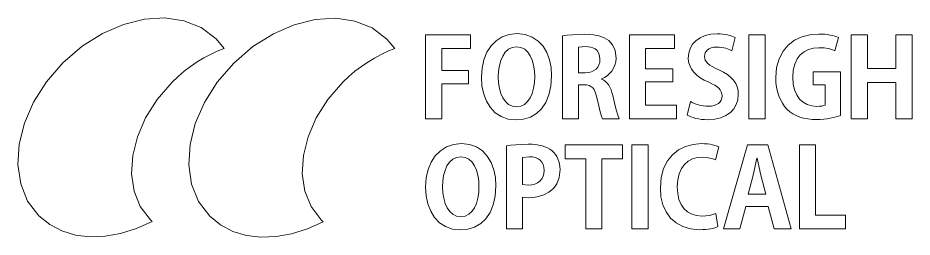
# Model space of a CAD drawing. Header units: centimetres. Extents: x -13.8 to 12.7, y -7.3 to 7.6.
# Drawn here: x -0.59 to 6.21, y 4.52 to 6.18 of the extents above; entities that cross this region are included whole.
import ezdxf

# ---------------------------------------------------------------- set-up
doc = ezdxf.new("R2010")
doc.units = ezdxf.units.CM
doc.header["$MEASUREMENT"] = 0
doc.layers.add('layer 1', color=7, linetype='Continuous')

msp = doc.modelspace()

# ---------------------------------------------------------------- linework, layer by layer
at = {"layer": 'layer 1', "color": 250, "lineweight": 9}
for points in [[(0.41623, 4.64572), (0.33947, 4.74699), (0.29187, 4.86511), (0.27274, 4.99587), (0.28141, 5.13507), (0.3172, 5.27851), (0.37946, 5.42199), (0.4675, 5.56132), (0.58066, 5.69228), (0.62649, 5.7357), (0.67373, 5.77594), (0.7222, 5.81295), (0.77169, 5.8467), (0.82203, 5.87718), (0.87304, 5.90433), (0.92453, 5.92814), (0.9763, 5.94859), (0.91494, 6.02237), (0.80231, 6.10748), (0.67091, 6.16032), (0.52543, 6.18162), (0.37054, 6.1721), (0.21093, 6.13247), (0.05129, 6.06347), (-0.1037, 5.96581), (-0.24935, 5.84023), (-0.37521, 5.69461), (-0.47311, 5.5397), (-0.54232, 5.38016), (-0.58209, 5.22069), (-0.59171, 5.06594), (-0.57043, 4.92061), (-0.51751, 4.78936), (-0.43224, 4.67686), (-0.34991, 4.61019), (-0.25648, 4.56166), (-0.15389, 4.53097), (-0.04408, 4.51779), (0.07101, 4.52184), (0.18945, 4.5428), (0.30929, 4.58036), (0.42859, 4.63423), (0.41623, 4.64572)], [(1.71462, 4.64539), (1.63781, 4.74663), (1.59016, 4.86475), (1.57099, 4.99554), (1.57963, 5.13479), (1.61542, 5.27828), (1.6777, 5.42181), (1.76579, 5.56116), (1.87904, 5.69213), (1.92465, 5.73547), (1.97175, 5.77562), (2.02016, 5.81255), (2.06963, 5.84626), (2.11995, 5.87671), (2.17092, 5.9039), (2.22232, 5.9278), (2.27392, 5.9484), (2.21474, 6.01971), (2.10211, 6.10486), (1.97069, 6.1577), (1.82518, 6.17897), (1.67026, 6.1694), (1.51062, 6.12973), (1.35093, 6.06069), (1.19587, 5.96302), (1.05015, 5.83745), (0.9244, 5.69202), (0.82657, 5.53722), (0.75742, 5.37774), (0.71767, 5.21827), (0.70804, 5.06351), (0.72928, 4.91815), (0.78211, 4.78687), (0.86727, 4.67436), (0.94962, 4.60755), (1.04316, 4.55894), (1.14592, 4.52825), (1.25593, 4.51514), (1.37122, 4.51928), (1.48983, 4.54037), (1.6098, 4.57808), (1.72915, 4.6321), (1.71462, 4.64539)], [(3.46741, 5.74147), (3.46225, 5.66336), (3.4473, 5.59545), (3.42335, 5.53782), (3.39118, 5.49052), (3.3516, 5.45363), (3.3054, 5.4272), (3.25337, 5.41129), (3.19628, 5.40598), (3.13672, 5.41239), (3.08424, 5.43087), (3.03912, 5.46029), (3.00161, 5.49951), (2.97198, 5.5474), (2.95049, 5.60282), (2.9374, 5.66465), (2.93298, 5.73174), (2.93784, 5.80062), (2.95206, 5.86373), (2.97513, 5.92003), (3.00652, 5.96845), (3.04569, 6.00794), (3.09213, 6.03746), (3.14532, 6.05593), (3.20472, 6.06233), (3.26659, 6.05552), (3.32009, 6.03613), (3.36525, 6.00567), (3.40213, 5.96571), (3.43075, 5.91776), (3.45113, 5.86339), (3.46334, 5.80411), (3.46741, 5.74147)], [(3.8478, 5.71592), (3.86372, 5.70824), (3.87786, 5.69819), (3.89036, 5.68581), (3.90134, 5.67115), (3.91092, 5.65427), (3.91922, 5.63523), (3.92637, 5.61406), (3.9325, 5.59082), (3.94583, 5.53496), (3.95831, 5.48372), (3.96972, 5.4421), (3.97983, 5.41509), (3.85369, 5.41509), (3.84573, 5.43559), (3.83594, 5.46854), (3.82507, 5.51252), (3.8139, 5.56611), (3.80722, 5.59425), (3.79942, 5.61747), (3.79024, 5.63613), (3.77939, 5.65059), (3.76658, 5.66121), (3.75155, 5.66836), (3.734, 5.67238), (3.71368, 5.67364), (3.67223, 5.67364), (3.67223, 5.41509), (3.55077, 5.41509), (3.55077, 6.04409), (3.58535, 6.04929), (3.62512, 6.05345), (3.6687, 6.05621), (3.71473, 6.05721), (3.74821, 6.05645), (3.78649, 6.05299), (3.82672, 6.04508), (3.86603, 6.03093), (3.90159, 6.00878), (3.93052, 5.97685), (3.94996, 5.93337), (3.95708, 5.87658), (3.95484, 5.84842), (3.9484, 5.82233), (3.93825, 5.79848), (3.92483, 5.77701), (3.90861, 5.7581), (3.89006, 5.74193), (3.86964, 5.72865), (3.8478, 5.71841), (3.8478, 5.71592)], [(4.83732, 5.93218), (4.81723, 5.94138), (4.79134, 5.95022), (4.77632, 5.95392), (4.75999, 5.95686), (4.74237, 5.95878), (4.72354, 5.95948), (4.70095, 5.95791), (4.68164, 5.95348), (4.6655, 5.94658), (4.65249, 5.93762), (4.64251, 5.92699), (4.63547, 5.91509), (4.63131, 5.90233), (4.62994, 5.8891), (4.63145, 5.87316), (4.63608, 5.85906), (4.64401, 5.84634), (4.65541, 5.83451), (4.67046, 5.82315), (4.68933, 5.81175), (4.7122, 5.79988), (4.73922, 5.78706), (4.77486, 5.76932), (4.80534, 5.75021), (4.83078, 5.72959), (4.85132, 5.70733), (4.86707, 5.68327), (4.87818, 5.6573), (4.88475, 5.62928), (4.88691, 5.59905), (4.88301, 5.55891), (4.87147, 5.52222), (4.85253, 5.48953), (4.82639, 5.46147), (4.79331, 5.43862), (4.75351, 5.42155), (4.70721, 5.41088), (4.65466, 5.4072), (4.63107, 5.40796), (4.60783, 5.41014), (4.58535, 5.41355), (4.56401, 5.41802), (4.54422, 5.42334), (4.52639, 5.42935), (4.51093, 5.43585), (4.49822, 5.44268), (4.5222, 5.54518), (4.53551, 5.53793), (4.55042, 5.53121), (4.5667, 5.52515), (4.58406, 5.51989), (4.6023, 5.51555), (4.62114, 5.5123), (4.64032, 5.51024), (4.65962, 5.50952), (4.68364, 5.51101), (4.70454, 5.51533), (4.72233, 5.52228), (4.73695, 5.53164), (4.74838, 5.5432), (4.75657, 5.55676), (4.76151, 5.57209), (4.76317, 5.58901), (4.76173, 5.60532), (4.75734, 5.62016), (4.74985, 5.6338), (4.73917, 5.64648), (4.72517, 5.65845), (4.70773, 5.66996), (4.68674, 5.68127), (4.66206, 5.69263), (4.62785, 5.70903), (4.59732, 5.72721), (4.57072, 5.74721), (4.54834, 5.76909), (4.53046, 5.79291), (4.51733, 5.81873), (4.50927, 5.8466), (4.50651, 5.87658), (4.5103, 5.91452), (4.52145, 5.94954), (4.53967, 5.98097), (4.56465, 6.00815), (4.59608, 6.03044), (4.63367, 6.04717), (4.67711, 6.05769), (4.7261, 6.06134), (4.74802, 6.06071), (4.76865, 6.05892), (4.78794, 6.05612), (4.80586, 6.05247), (4.82235, 6.04811), (4.83736, 6.0432), (4.85085, 6.0379), (4.86278, 6.03234), (4.83732, 5.93218)], [(5.66428, 5.44006), (5.63028, 5.42908), (5.5865, 5.41893), (5.56198, 5.41474), (5.53625, 5.41146), (5.50973, 5.40932), (5.48282, 5.40856), (5.44761, 5.40973), (5.41451, 5.41328), (5.38348, 5.41924), (5.35449, 5.42765), (5.32752, 5.43854), (5.30251, 5.45195), (5.27944, 5.46791), (5.25827, 5.48647), (5.2389, 5.50818), (5.22179, 5.53277), (5.20702, 5.56002), (5.19471, 5.5897), (5.18496, 5.6216), (5.17787, 5.6555), (5.17353, 5.69119), (5.17207, 5.72843), (5.17859, 5.80448), (5.19735, 5.87094), (5.22711, 5.92763), (5.26667, 5.97441), (5.31481, 6.01107), (5.37031, 6.03747), (5.43194, 6.05343), (5.49851, 6.05879), (5.52226, 6.05827), (5.54486, 6.05677), (5.56614, 6.05437), (5.58597, 6.05119), (5.60421, 6.0473), (5.62072, 6.0428), (5.63537, 6.03778), (5.64801, 6.03234), (5.62193, 5.93129), (5.59862, 5.94055), (5.57134, 5.94794), (5.55585, 5.95073), (5.53895, 5.95282), (5.52047, 5.95412), (5.5003, 5.95458), (5.45914, 5.95128), (5.42125, 5.94127), (5.38729, 5.92439), (5.35798, 5.90045), (5.33398, 5.8693), (5.31599, 5.83078), (5.3047, 5.78471), (5.30077, 5.73093), (5.30435, 5.67898), (5.31468, 5.63392), (5.33117, 5.59577), (5.3532, 5.56453), (5.38017, 5.54021), (5.41147, 5.52283), (5.44649, 5.51239), (5.48464, 5.50891), (5.50552, 5.50967), (5.52319, 5.51171), (5.53734, 5.51467), (5.54763, 5.51819), (5.54763, 5.67364), (5.45554, 5.67364), (5.45554, 5.77071), (5.66428, 5.77071), (5.66428, 5.44006)], [(2.50905, 5.41509), (2.50905, 6.05225), (2.85025, 6.05225), (2.85025, 5.94952), (2.63156, 5.94952), (2.63156, 5.78125), (2.83533, 5.78125), (2.83533, 5.68109), (2.63156, 5.68109), (2.63156, 5.41509), (2.50905, 5.41509)], [(4.41568, 5.41509), (4.05956, 5.41509), (4.05956, 6.05225), (4.40242, 6.05225), (4.40242, 5.94952), (4.18194, 5.94952), (4.18194, 5.79541), (4.38991, 5.79541), (4.38991, 5.69505), (4.18194, 5.69505), (4.18194, 5.51819), (4.41568, 5.51819), (4.41568, 5.41509)], [(4.96817, 6.05225), (5.09056, 6.05225), (5.09056, 5.41509), (4.96817, 5.41509), (4.96817, 6.05225)], [(6.20873, 5.41509), (6.08604, 5.41509), (6.08604, 5.68954), (5.86873, 5.68954), (5.86873, 5.41509), (5.74635, 5.41509), (5.74635, 6.05225), (5.86873, 6.05225), (5.86873, 5.7979), (6.08604, 5.7979), (6.08604, 6.05225), (6.20873, 6.05225), (6.20873, 5.41509)], [(3.06155, 5.73407), (3.0638, 5.6884), (3.07052, 5.64575), (3.08163, 5.60707), (3.09705, 5.57331), (3.11673, 5.5454), (3.14057, 5.5243), (3.16852, 5.51095), (3.2005, 5.50629), (3.23271, 5.51092), (3.26071, 5.52422), (3.28447, 5.54531), (3.30398, 5.57329), (3.31919, 5.60727), (3.3301, 5.64638), (3.33666, 5.68972), (3.33885, 5.73641), (3.33678, 5.77971), (3.33054, 5.82104), (3.32004, 5.85923), (3.30523, 5.89311), (3.28602, 5.92151), (3.26236, 5.94324), (3.23418, 5.95714), (3.2014, 5.96204), (3.16783, 5.95703), (3.13905, 5.94284), (3.11496, 5.92069), (3.09547, 5.89183), (3.08049, 5.85751), (3.0699, 5.81894), (3.06362, 5.77738), (3.06155, 5.73407)], [(3.72301, 5.76482), (3.74772, 5.76669), (3.76972, 5.77209), (3.78882, 5.78082), (3.80486, 5.79262), (3.81765, 5.80726), (3.827, 5.8245), (3.83274, 5.84409), (3.8347, 5.86579), (3.83198, 5.89361), (3.82441, 5.91578), (3.81292, 5.9329), (3.79843, 5.94558), (3.78184, 5.9544), (3.76405, 5.95996), (3.746, 5.96287), (3.7286, 5.9637), (3.67223, 5.95849), (3.67223, 5.76482), (3.72301, 5.76482)], [(3.04345, 4.90563), (3.03831, 4.82752), (3.02339, 4.75961), (2.99949, 4.70199), (2.96738, 4.65469), (2.92786, 4.6178), (2.88171, 4.59136), (2.82971, 4.57546), (2.77264, 4.57014), (2.71302, 4.57656), (2.66049, 4.59504), (2.61532, 4.62445), (2.57777, 4.66367), (2.54809, 4.71156), (2.52658, 4.76699), (2.51347, 4.82881), (2.50905, 4.8959), (2.51389, 4.96478), (2.52808, 5.0279), (2.55111, 5.08419), (2.58246, 5.13261), (2.62161, 5.17211), (2.66806, 5.20162), (2.72129, 5.2201), (2.78078, 5.2265), (2.84278, 5.21969), (2.89633, 5.20029), (2.94151, 5.16984), (2.97835, 5.12987), (3.00691, 5.08193), (3.02725, 5.02755), (3.0394, 4.96827), (3.04345, 4.90563)], [(3.1241, 5.20825), (3.15679, 5.21346), (3.19505, 5.21762), (3.23906, 5.22038), (3.28896, 5.22138), (3.31815, 5.22064), (3.34549, 5.2184), (3.37095, 5.21461), (3.39456, 5.20921), (3.41631, 5.20218), (3.4362, 5.19346), (3.45423, 5.18303), (3.47042, 5.17081), (3.48387, 5.15783), (3.4959, 5.14321), (3.50638, 5.12709), (3.51521, 5.1096), (3.52228, 5.09084), (3.52747, 5.07096), (3.53066, 5.05008), (3.53175, 5.02833), (3.5253, 4.96901), (3.50746, 4.92127), (3.48056, 4.88396), (3.44689, 4.85598), (3.40874, 4.83618), (3.36842, 4.82344), (3.32822, 4.81662), (3.29047, 4.8146), (3.24602, 4.81783), (3.24602, 4.57926), (3.1241, 4.57926), (3.1241, 5.20825)], [(4.00649, 5.11046), (3.84886, 5.11046), (3.84886, 4.57926), (3.72633, 4.57926), (3.72633, 5.11046), (3.56959, 5.11046), (3.56959, 5.21641), (4.00649, 5.21641), (4.00649, 5.11046)], [(4.07839, 5.21641), (4.20123, 5.21641), (4.20123, 4.57926), (4.07839, 4.57926), (4.07839, 5.21641)], [(4.73246, 4.5951), (4.7093, 4.58653), (4.67723, 4.57891), (4.65825, 4.57584), (4.63749, 4.57346), (4.61511, 4.57191), (4.59127, 4.57137), (4.52358, 4.57732), (4.46414, 4.5946), (4.41318, 4.6224), (4.37094, 4.65987), (4.33766, 4.7062), (4.3136, 4.76054), (4.29898, 4.82206), (4.29405, 4.88995), (4.30054, 4.96835), (4.31907, 5.03639), (4.34827, 5.09406), (4.38676, 5.1413), (4.43318, 5.17809), (4.48614, 5.20442), (4.54426, 5.22024), (4.60618, 5.22551), (4.63086, 5.22489), (4.65323, 5.22317), (4.67328, 5.22056), (4.69099, 5.21726), (4.71932, 5.20947), (4.73806, 5.20147), (4.71424, 5.10217), (4.69384, 5.10985), (4.6702, 5.1164), (4.64304, 5.12095), (4.61205, 5.12266), (4.57371, 5.11927), (4.53807, 5.10904), (4.50588, 5.09183), (4.47788, 5.06751), (4.45481, 5.03596), (4.43741, 4.99705), (4.42643, 4.95066), (4.42261, 4.89666), (4.42599, 4.84577), (4.43592, 4.80128), (4.45198, 4.76331), (4.47382, 4.73198), (4.50103, 4.70741), (4.53325, 4.68972), (4.57007, 4.67901), (4.61115, 4.67542), (4.63989, 4.67677), (4.66796, 4.68053), (4.69355, 4.68633), (4.71483, 4.69373), (4.73246, 4.5951)], [(5.28815, 4.57926), (5.16004, 4.57926), (5.11421, 4.74754), (4.94347, 4.74754), (4.89977, 4.57926), (4.77527, 4.57926), (4.95613, 5.21641), (5.11046, 5.21641), (5.28815, 4.57926)], [(5.70184, 4.57926), (5.35174, 4.57926), (5.35174, 5.21641), (5.47411, 5.21641), (5.47411, 4.68297), (5.70184, 4.68297), (5.70184, 4.57926)], [(2.63759, 4.89824), (2.63987, 4.85256), (2.64665, 4.80991), (2.65783, 4.77123), (2.67333, 4.73747), (2.69304, 4.70957), (2.71688, 4.68846), (2.74475, 4.67511), (2.77656, 4.67045), (2.80868, 4.67508), (2.83663, 4.68838), (2.86039, 4.70947), (2.87992, 4.73745), (2.89517, 4.77144), (2.90611, 4.81055), (2.9127, 4.85389), (2.9149, 4.90058), (2.91285, 4.94387), (2.90664, 4.98521), (2.89619, 5.0234), (2.88143, 5.05728), (2.86228, 5.08567), (2.83867, 5.1074), (2.81052, 5.12131), (2.77776, 5.1262), (2.74399, 5.12119), (2.7151, 5.107), (2.69095, 5.08486), (2.67144, 5.056), (2.65647, 5.02167), (2.6459, 4.98311), (2.63965, 4.94156), (2.63759, 4.89824)], [(3.24602, 4.91408), (3.28896, 4.91069), (3.31609, 4.91268), (3.34009, 4.91852), (3.36078, 4.92799), (3.37806, 4.94089), (3.39174, 4.95701), (3.40169, 4.97614), (3.40777, 4.99807), (3.40983, 5.02259), (3.40786, 5.04656), (3.40205, 5.06745), (3.39265, 5.08524), (3.37985, 5.09988), (3.36385, 5.11134), (3.34486, 5.11957), (3.3231, 5.12454), (3.29876, 5.1262), (3.24602, 5.12131), (3.24602, 4.91408)], [(5.09719, 4.84036), (5.05892, 4.98528), (5.02967, 5.11536), (5.02742, 5.11536), (4.99938, 4.98611), (4.96079, 4.84036), (5.09719, 4.84036)]]:
    msp.add_lwpolyline(points, dxfattribs=at)

doc.saveas('drawing.dxf')
